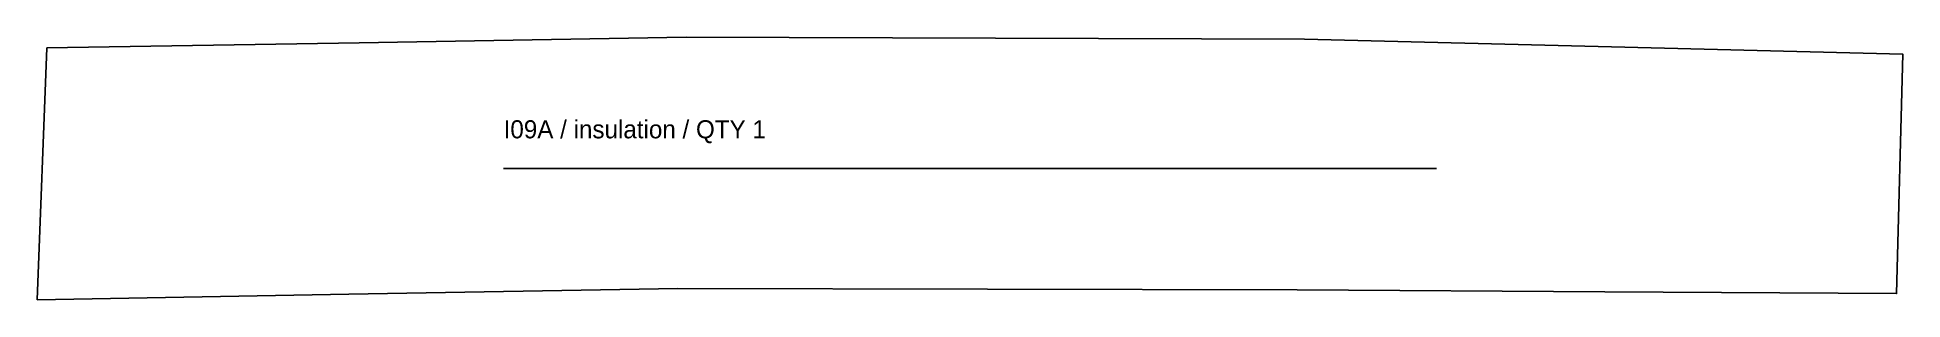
# Model space of a CAD drawing. Header units: millimetres. Extents: x 8 to 936, y 8 to 139.
import ezdxf

# ---------------------------------------------------------------- set-up
doc = ezdxf.new("R2010")
doc.units = ezdxf.units.MM
for name, color, linetype in [('CUT', 7, 'Continuous'), ('GRAIN', 3, 'Continuous'), ('ID', 7, 'Continuous'), ('SEW', 5, 'Continuous')]:
    doc.layers.add(name, color=color, linetype=linetype)

msp = doc.modelspace()

# ---------------------------------------------------------------- linework, layer by layer
at = {"layer": 'CUT'}
msp.add_lwpolyline([(8.32, 8.15), (13.13, 133.35), (168.39, 135.93), (331.14, 138.65), (484.9, 138.15), (638.65, 137.65), (791.38, 133.87), (936.18, 130.29), (933.1, 11.18), (787.98, 12.05), (635, 12.97), (480.95, 13.38), (326.84, 13.79), (163.31, 10.9)], close=True, dxfattribs=at)
at = {"layer": 'GRAIN'}
msp.add_line((240.28, 73.4), (704.21, 73.4), dxfattribs=at)
at = {"layer": 'SEW'}
msp.add_lwpolyline([(8.32, 8.15), (13.13, 133.35), (168.39, 135.93), (331.14, 138.65), (484.9, 138.15), (638.65, 137.65), (791.38, 133.87), (936.18, 130.29), (933.1, 11.18), (787.98, 12.05), (635, 12.97), (480.95, 13.38), (326.84, 13.79), (163.31, 10.9)], close=True, dxfattribs=at)

# ---------------------------------------------------------------- texts
at = {"layer": 'ID'}
msp.add_text('I09A / insulation / QTY 1', height=9, dxfattribs=at).set_placement((240.28, 88.4))

doc.saveas('drawing.dxf')
